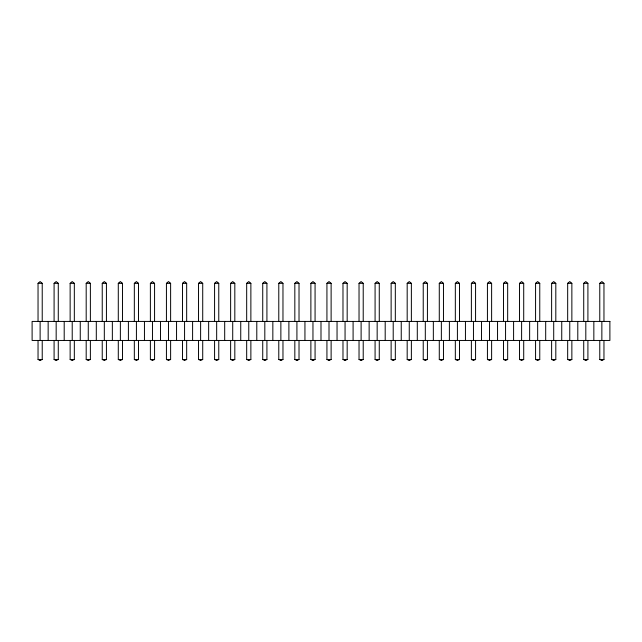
<?xml version="1.0" encoding="UTF-8"?>
<svg xmlns="http://www.w3.org/2000/svg" width="642" height="642" viewBox="0 0 642 642"><rect width="100%" height="100%" fill="white"/><g stroke="black" fill="none" stroke-linecap="round" stroke-linejoin="round"><path stroke-width="0.96" d="M38.038 321.425L38.038 283.339L40.117 281.565L42.228 283.339L42.228 321.425M54.089 321.425L54.089 283.339L56.167 281.565L58.278 283.339L58.278 321.425M70.139 321.425L70.139 283.339L72.217 281.565L74.328 283.339L74.328 321.425M86.189 321.425L86.189 283.339L88.267 281.565L90.378 283.339L90.378 321.425M102.239 321.425L102.239 283.339L104.317 281.565L106.428 283.339L106.428 321.425M118.288 321.425L118.288 283.339L120.367 281.565L122.478 283.339L122.478 321.425M134.33 321.425L134.33 283.339L136.417 281.565L138.52 283.339L138.52 321.425M150.38 321.425L150.38 283.339L152.467 281.565L154.57 283.339L154.57 321.425M166.43 321.425L166.43 283.339L168.517 281.565L170.62 283.339L170.62 321.425M182.48 321.425L182.48 283.339L184.567 281.565L186.67 283.339L186.67 321.425M198.53 321.425L198.53 283.339L200.617 281.565L202.72 283.339L202.72 321.425M214.58 321.425L214.58 283.339L216.667 281.565L218.77 283.339L218.77 321.425M230.63 321.425L230.63 283.339L232.717 281.565L234.82 283.339L234.82 321.425M246.68 321.425L246.68 283.339L248.759 281.565L250.87 283.339L250.87 321.425M262.73 321.425L262.73 283.339L264.809 281.565L266.92 283.339L266.92 321.425M278.78 321.425L278.78 283.339L280.859 281.565L282.97 283.339L282.97 321.425M294.83 321.425L294.83 283.339L296.909 281.565L299.02 283.339L299.02 321.425M310.88 321.425L310.88 283.339L312.959 281.565L315.07 283.339L315.07 321.425M326.93 321.425L326.93 283.339L329.009 281.565L331.12 283.339L331.12 321.425M342.98 321.425L342.98 283.339L345.059 281.565L347.17 283.339L347.17 321.425M359.03 321.425L359.03 283.339L361.109 281.565L363.22 283.339L363.22 321.425M375.08 321.425L375.08 283.339L377.159 281.565L379.27 283.339L379.27 321.425M391.13 321.425L391.13 283.339L393.209 281.565L395.32 283.339L395.32 321.425M407.18 321.425L407.18 283.339L409.259 281.565L411.37 283.339L411.37 321.425M423.23 321.425L423.23 283.339L425.309 281.565L427.42 283.339L427.42 321.425M439.28 321.425L439.28 283.339L441.359 281.565L443.47 283.339L443.47 321.425M455.33 321.425L455.33 283.339L457.409 281.565L459.52 283.339L459.52 321.425M471.38 321.425L471.38 283.339L473.459 281.565L475.57 283.339L475.57 321.425M487.43 321.425L487.43 283.339L489.509 281.565L491.62 283.339L491.62 321.425M503.48 321.425L503.48 283.339L505.559 281.565L507.67 283.339L507.67 321.425M519.522 321.425L519.522 283.339L521.609 281.565L523.712 283.339L523.712 321.425M535.572 321.425L535.572 283.339L537.659 281.565L539.761 283.339L539.761 321.425M551.622 321.425L551.622 283.339L553.709 281.565L555.812 283.339L555.812 321.425M567.672 321.425L567.672 283.339L569.759 281.565L571.861 283.339L571.861 321.425M583.722 321.425L583.722 283.339L585.809 281.565L587.912 283.339L587.912 321.425M599.772 321.425L599.772 283.339L601.859 281.565L603.962 283.339L603.962 321.425M38.038 340.461L38.038 359.504L40.125 360.435L42.228 359.504L42.228 340.461M54.089 340.461L54.089 359.504L56.175 360.435L58.278 359.504L58.278 340.461M70.139 340.461L70.139 359.504L72.225 360.435L74.328 359.504L74.328 340.461M86.189 340.461L86.189 359.504L88.275 360.435L90.378 359.504L90.378 340.461M102.239 340.461L102.239 359.504L104.325 360.435L106.428 359.504L106.428 340.461M118.288 340.461L118.288 359.504L120.375 360.435L122.478 359.504L122.478 340.461M134.33 340.461L134.33 359.504L136.425 360.435L138.52 359.504L138.52 340.461M150.38 340.461L150.38 359.504L152.475 360.435L154.57 359.504L154.57 340.461M166.43 340.461L166.43 359.504L168.525 360.435L170.62 359.504L170.62 340.461M182.48 340.461L182.48 359.504L184.575 360.435L186.67 359.504L186.67 340.461M198.53 340.461L198.53 359.504L200.625 360.435L202.72 359.504L202.72 340.461M214.58 340.461L214.58 359.504L216.675 360.435L218.77 359.504L218.77 340.461M230.63 340.461L230.63 359.504L232.725 360.435L234.82 359.504L234.82 340.461M246.68 340.461L246.68 359.504L248.775 360.435L250.87 359.504L250.87 340.461M262.73 340.461L262.73 359.504L264.825 360.435L266.92 359.504L266.92 340.461M278.78 340.461L278.78 359.504L280.875 360.435L282.97 359.504L282.97 340.461M294.83 340.461L294.83 359.504L296.925 360.435L299.02 359.504L299.02 340.461M310.88 340.461L310.88 359.504L312.975 360.435L315.07 359.504L315.07 340.461M326.93 340.461L326.93 359.504L329.025 360.435L331.12 359.504L331.12 340.461M342.98 340.461L342.98 359.504L345.075 360.435L347.17 359.504L347.17 340.461M359.03 340.461L359.03 359.504L361.125 360.435L363.22 359.504L363.22 340.461M375.08 340.461L375.08 359.504L377.167 360.435L379.27 359.504L379.27 340.461M391.13 340.461L391.13 359.504L393.217 360.435L395.32 359.504L395.32 340.461M407.18 340.461L407.18 359.504L409.267 360.435L411.37 359.504L411.37 340.461M423.23 340.461L423.23 359.504L425.317 360.435L427.42 359.504L427.42 340.461M439.28 340.461L439.28 359.504L441.367 360.435L443.47 359.504L443.47 340.461M455.33 340.461L455.33 359.504L457.417 360.435L459.52 359.504L459.52 340.461M471.38 340.461L471.38 359.504L473.467 360.435L475.57 359.504L475.57 340.461M487.43 340.461L487.43 359.504L489.517 360.435L491.62 359.504L491.62 340.461M503.48 340.461L503.48 359.504L505.567 360.435L507.67 359.504L507.67 340.461M519.522 340.461L519.522 359.504L521.617 360.435L523.712 359.504L523.712 340.461M535.572 340.461L535.572 359.504L537.667 360.435L539.761 359.504L539.761 340.461M551.622 340.461L551.622 359.504L553.717 360.435L555.812 359.504L555.812 340.461M567.672 340.461L567.672 359.504L569.767 360.435L571.861 359.504L571.861 340.461M583.722 340.461L583.722 359.504L585.817 360.435L587.912 359.504L587.912 340.461M599.772 340.461L599.772 359.504L601.867 360.435L603.962 359.504L603.962 340.461M38.038 283.339L42.228 283.339M54.089 283.339L58.278 283.339M70.139 283.339L74.328 283.339M86.189 283.339L90.378 283.339M102.239 283.339L106.428 283.339M118.288 283.339L122.478 283.339M134.33 283.339L138.52 283.339M150.38 283.339L154.57 283.339M166.43 283.339L170.62 283.339M182.48 283.339L186.67 283.339M198.53 283.339L202.72 283.339M214.58 283.339L218.77 283.339M230.63 283.339L234.82 283.339M246.68 283.339L250.87 283.339M262.73 283.339L266.92 283.339M278.78 283.339L282.97 283.339M294.83 283.339L299.02 283.339M310.88 283.339L315.07 283.339M326.93 283.339L331.12 283.339M342.98 283.339L347.17 283.339M359.03 283.339L363.22 283.339M375.08 283.339L379.27 283.339M391.13 283.339L395.32 283.339M407.18 283.339L411.37 283.339M423.23 283.339L427.42 283.339M439.28 283.339L443.47 283.339M455.33 283.339L459.52 283.339M471.38 283.339L475.57 283.339M487.43 283.339L491.62 283.339M503.48 283.339L507.67 283.339M519.522 283.339L523.712 283.339M535.572 283.339L539.761 283.339M551.622 283.339L555.812 283.339M567.672 283.339L571.861 283.339M583.722 283.339L587.912 283.339M599.772 283.339L603.962 283.339M38.038 359.504L42.228 359.504M54.089 359.504L58.278 359.504M70.139 359.504L74.328 359.504M86.189 359.504L90.378 359.504M102.239 359.504L106.428 359.504M118.288 359.504L122.478 359.504M134.33 359.504L138.52 359.504M150.38 359.504L154.57 359.504M166.43 359.504L170.62 359.504M182.48 359.504L186.67 359.504M198.53 359.504L202.72 359.504M214.58 359.504L218.77 359.504M230.63 359.504L234.82 359.504M246.68 359.504L250.87 359.504M262.73 359.504L266.92 359.504M278.78 359.504L282.97 359.504M294.83 359.504L299.02 359.504M310.88 359.504L315.07 359.504M326.93 359.504L331.12 359.504M342.98 359.504L347.17 359.504M359.03 359.504L363.22 359.504M375.08 359.504L379.27 359.504M391.13 359.504L395.32 359.504M407.18 359.504L411.37 359.504M423.23 359.504L427.42 359.504M439.28 359.504L443.47 359.504M455.33 359.504L459.52 359.504M471.38 359.504L475.57 359.504M487.43 359.504L491.62 359.504M503.48 359.504L507.67 359.504M519.522 359.504L523.712 359.504M535.572 359.504L539.761 359.504M551.622 359.504L555.812 359.504M567.672 359.504L571.861 359.504M583.722 359.504L587.912 359.504M599.772 359.504L603.962 359.504M601.859 321.425L601.859 340.461M601.867 359.504L601.867 360.435M593.842 321.425L593.842 340.461M585.809 321.425L585.809 340.461M585.817 359.504L585.817 360.435M577.792 321.425L577.792 340.461M569.759 321.425L569.759 340.461M569.767 359.504L569.767 360.435M561.742 321.425L561.742 340.461M553.709 321.425L553.709 340.461M553.717 359.504L553.717 360.435M545.692 321.425L545.692 340.461M537.659 321.425L537.659 340.461M537.667 359.504L537.667 360.435M529.642 321.425L529.642 340.461M521.609 321.425L521.609 340.461M521.617 359.504L521.617 360.435M513.592 321.425L513.592 340.461M505.559 321.425L505.559 340.461M505.567 359.504L505.567 360.435M497.542 321.425L497.542 340.461M489.509 321.425L489.509 340.461M489.517 359.504L489.517 360.435M481.492 321.425L481.492 340.461M473.459 321.425L473.459 340.461M473.467 359.504L473.467 360.435M465.442 321.425L465.442 340.461M457.409 321.425L457.409 340.461M457.417 359.504L457.417 360.435M449.392 321.425L449.392 340.461M441.359 321.425L441.359 340.461M441.367 359.504L441.367 360.435M433.342 321.425L433.342 340.461M425.309 321.425L425.309 340.461M425.317 359.504L425.317 360.435M417.292 321.425L417.292 340.461M409.259 321.425L409.259 340.461M409.267 359.504L409.267 360.435M401.242 321.425L401.242 340.461M393.209 321.425L393.209 340.461M393.217 359.504L393.217 360.435M385.192 321.425L385.192 340.461M377.159 321.425L377.159 340.461M377.167 359.504L377.167 360.435M369.142 321.425L369.142 340.461M361.109 321.425L361.109 340.461M361.125 359.504L361.125 360.435M353.092 321.425L353.092 340.461M345.059 321.425L345.059 340.461M345.075 359.504L345.075 360.435M337.042 321.425L337.042 340.461M329.009 321.425L329.009 340.461M329.025 359.504L329.025 360.435M320.992 321.425L320.992 340.461M312.959 321.425L312.959 340.461M312.975 359.504L312.975 360.435M304.942 321.425L304.942 340.461M296.917 321.425L296.917 340.461M296.925 359.504L296.925 360.435M288.892 321.425L288.892 340.461M280.867 321.425L280.867 340.461M280.875 359.504L280.875 360.435M272.842 321.425L272.842 340.461M264.817 321.425L264.817 340.461M264.825 359.504L264.825 360.435M256.792 321.425L256.792 340.461M248.767 321.425L248.767 340.461M248.775 359.504L248.775 360.435M240.742 321.425L240.742 340.461M232.717 321.425L232.717 340.461M232.725 359.504L232.725 360.435M224.692 321.425L224.692 340.461M216.667 321.425L216.667 340.461M216.675 359.504L216.675 360.435M208.65 321.425L208.65 340.461M200.617 321.425L200.617 340.461M200.625 359.504L200.625 360.435M192.6 321.425L192.6 340.461M184.567 321.425L184.567 340.461M184.575 359.504L184.575 360.435M176.55 321.425L176.55 340.461M168.517 321.425L168.517 340.461M168.525 359.504L168.525 360.435M160.5 321.425L160.5 340.461M152.467 321.425L152.467 340.461M152.475 359.504L152.475 360.435M144.45 321.425L144.45 340.461M136.417 321.425L136.417 340.461M136.425 359.504L136.425 360.435M128.4 321.425L128.4 340.461M120.367 321.425L120.367 340.461M120.375 359.504L120.375 360.435M112.35 321.425L112.35 340.461M104.317 321.425L104.317 340.461M104.325 359.504L104.325 360.435M96.3 321.425L96.3 340.461M88.267 321.425L88.267 340.461M88.275 359.504L88.275 360.435M80.25 321.425L80.25 340.461M72.217 321.425L72.217 340.461M72.225 359.504L72.225 360.435M64.2 321.425L64.2 340.461M56.167 321.425L56.167 340.461M56.175 359.504L56.175 360.435M48.15 321.425L48.15 340.461M40.117 321.425L40.117 340.461M40.125 359.504L40.125 360.435M609.9 321.425L32.1 321.425L32.116 340.461L609.9 340.461L609.884 321.425"/></g></svg>
